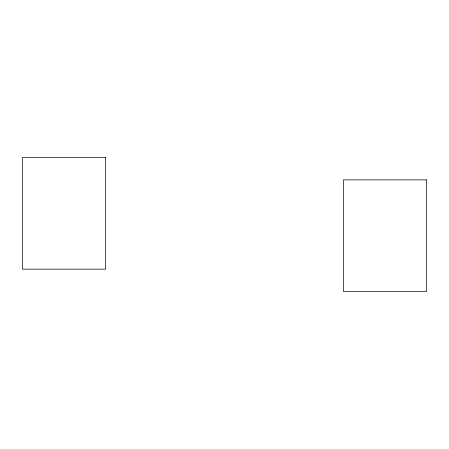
<?xml version="1.0" encoding="UTF-8"?>
<svg xmlns="http://www.w3.org/2000/svg" width="449" height="449" viewBox="0 0 449 449"><rect width="100%" height="100%" fill="white"/><g stroke="black" fill="none" stroke-linecap="round" stroke-linejoin="round"><path stroke-width="0.67" d="M105.594 157.509L22.45 157.509L22.45 269.136L105.594 269.136L105.594 157.509M426.55 179.864L343.406 179.864L343.406 291.491L426.55 291.491L426.55 179.864"/></g></svg>
